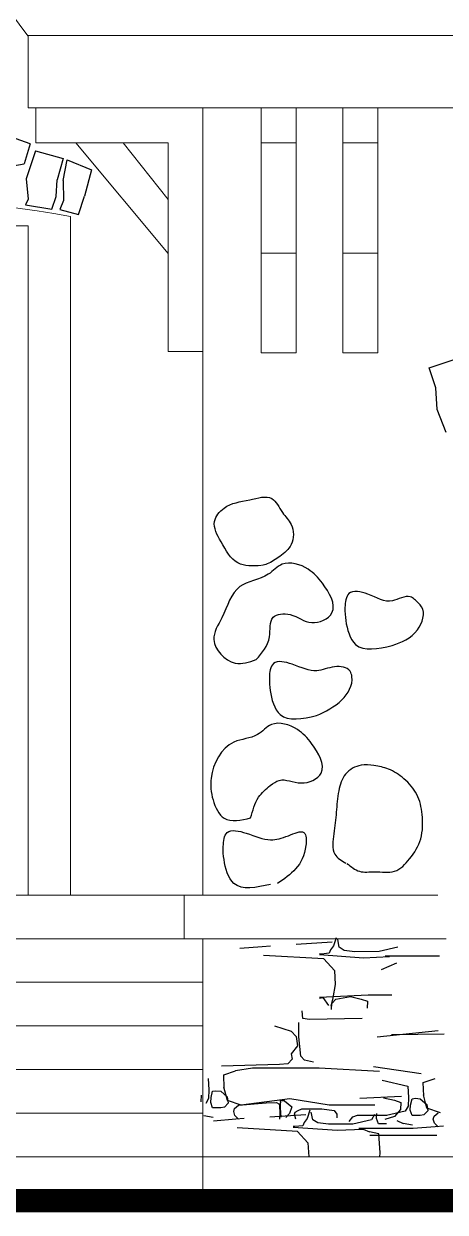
# Model space of a CAD drawing. Header units: millimetres. Extents: x 85048 to 158814, y 1395 to 38919.
# Drawn here: x 96549 to 97995, y 23374 to 27458 of the extents above; entities that cross this region are included whole.
import ezdxf

# ---------------------------------------------------------------- set-up
doc = ezdxf.new("R2010")
doc.units = ezdxf.units.MM
doc.layers.add('hatches', color=8, linetype='Continuous')
doc.layers.add('wall', color=5, linetype='Continuous')

msp = doc.modelspace()

# ---------------------------------------------------------------- linework, layer by layer
at = {"layer": 'hatches', "color": 252, "ltscale": 50, "true_color": 0x8f9991}
for p, q in [((96570.2, 27045.7, -1.8), (96447, 27089.5, -1.8)), ((96570.2, 27045.7, -1.8), (96549.3, 26976.4, -1.8)), ((96588.6, 27022.1, -1.8), (96556.5, 26925.7, -1.8)), ((96588.6, 27022.1, -1.8), (96683.5, 26995.6)), ((96683.5, 26995.6), (96662.5, 26922.4, -1.8)), ((96425.5, 26955.6, -1.8), (96549.3, 26976.4, -1.8)), ((96683.1, 26919.4, -1.8), (96697.4, 26990.7)), ((96697.4, 26990.7), (96780.5, 26956.1)), ((96780.5, 26956.1), (96757.1, 26865.5, -1.8)), ((96556.5, 26925.7, -1.8), (96563, 26856, -1.8)), ((96556.5, 26925.7, -1.8), (96563, 26856, -1.8)), ((96660, 26864.4, -1.8), (96662.5, 26922.4, -1.8)), ((96683.1, 26919.4, -1.8), (96684.8, 26850.6, -1.8)), ((96563, 26856, -1.8), (96554.4, 26835.5, -1.8)), ((96563, 26856, -1.8), (96554.4, 26835.5, -1.8)), ((96554.4, 26835.5, -1.8), (96645, 26820.7, -1.8)), ((96554.4, 26835.5, -1.8), (96645, 26820.7, -1.8)), ((96645, 26820.7, -1.8), (96660, 26864.4, -1.8)), ((96645, 26820.7, -1.8), (96660, 26864.4, -1.8)), ((96684.8, 26850.6, -1.8), (96672.2, 26820.3, -1.8)), ((96736.7, 26802.4, -1.8), (96757.1, 26865.5, -1.8)), ((96672.2, 26820.3, -1.8), (96736.7, 26802.4, -1.8)), ((97939.4, 26276.1), (98056.7, 26314.9)), ((97962.3, 26206.8), (97939.4, 26276.1)), ((97966.6, 26132.8), (97962.3, 26206.8)), ((97998.4, 26054.2), (97966.6, 26132.8)), ((97483.2, 24295.1, -40.8), (97607.1, 24303.2, -40.8)), ((97620.3, 24317.7, -96.8), (97611.7, 24289.6, -96.8)), ((97631, 24284.9, -96.8), (97625.8, 24311, -96.8)), ((97366.2, 24286.3, -40.8), (97290.5, 24280.4, -40.8)), ((97394.9, 24288.8, -40.8), (97366.2, 24286.3, -40.8)), ((97569.7, 24261.5, -96.8), (97563.7, 24261.9, -96.8)), ((97563.7, 24259.7, -96.8), (97714.5, 24249, -96.8)), ((97596.5, 24264.4, -96.8), (97569.7, 24261.5, -96.8)), ((97601, 24275.7, -96.8), (97596.5, 24264.4, -96.8)), ((97611.7, 24289.6, -96.8), (97601, 24275.7, -96.8)), ((97648.2, 24274.2, -96.8), (97631, 24284.9, -96.8)), ((97685, 24269.1, -96.8), (97648.2, 24274.2, -96.8)), ((97768.1, 24269.9, -96.8), (97685, 24269.1, -96.8)), ((97832.6, 24284.9, -96.8), (97768.1, 24269.9, -96.8)), ((97577.9, 24244.9, -40.8), (97371.4, 24256.8, -40.8)), ((97614.3, 24204.9, 15.2), (97577.9, 24244.9, -40.8)), ((97714.5, 24249, -96.8), (97803.7, 24252.5, -96.8)), ((97827.1, 24230.6, -44.6), (97775.4, 24206.9, 11.4)), ((97975.2, 24254.2, -44.6), (97788.9, 24254.2, -44.6)), ((97614.3, 24204.9, 15.2), (97617, 24156.9, 15.2)), ((97617, 24156.9, 15.2), (97609.6, 24111.5, 15.2)), ((97587.7, 24112.8, -96.8), (97563.7, 24112.1, -96.8)), ((97563.7, 24109.6, -96.8), (97574.8, 24111.8, -96.8)), ((97574.8, 24111.8, -96.8), (97594.1, 24085.1, -96.8)), ((97730.3, 24119.8, -96.8), (97587.7, 24112.8, -96.8)), ((97609.6, 24111.5, 15.2), (97602.8, 24082.6, 15.2)), ((97605.8, 24092.1, -96.8), (97619.5, 24107, -96.8)), ((97619.5, 24107, -96.8), (97669.4, 24115.5, -96.8)), ((97669.4, 24115.5, -96.8), (97706.1, 24107, -96.8)), ((97706.1, 24107, -96.8), (97728, 24099, -96.8)), ((97728, 24099, -96.8), (97727, 24075.6, -96.8)), ((97812, 24120.6, -96.8), (97730.3, 24119.8, -96.8)), ((97506.6, 24039.9, 15.2), (97503.8, 24065.9, 15.2)), ((97604.3, 24071.1, -96.8), (97605.8, 24092.1, -96.8)), ((97409, 24015.1, -40.8), (97465.6, 23996.2, -40.8)), ((97492.7, 23977, -40.8), (97492.9, 24025.8, -40.8)), ((97529.4, 24037.1, 15.2), (97506.6, 24039.9, 15.2)), ((97710.3, 24039.9, 15.2), (97529.4, 24037.1, 15.2)), ((97465.6, 23996.2, -40.8), (97482.7, 23978.4, -40.8)), ((97482.7, 23978.4, -40.8), (97488.1, 23946.2, -40.8)), ((97499.2, 23911.1, -40.8), (97492.7, 23977, -40.8)), ((97970.9, 23998.1, -96.8), (97760.9, 23976.1, -96.8)), ((97991, 23986.5, 11.4), (97810.2, 23983.7, 11.4)), ((97488.1, 23946.2, -40.8), (97465.6, 23918.2, -40.8)), ((97470, 23899.7, -40.8), (97454.7, 23884.2, -40.8)), ((97465.6, 23918.2, -40.8), (97470, 23899.7, -40.8)), ((97511.9, 23897.2, -40.8), (97499.2, 23911.1, -40.8)), ((97542.9, 23890.5, -40.8), (97511.9, 23897.2, -40.8)), ((97425.9, 23881.7, -40.8), (97227.1, 23875.8, -40.8)), ((97234.6, 23846.8, -96.8), (97275.2, 23859.9, -96.8)), ((97333.4, 23869.7, -152.8), (97275.2, 23859.9, -96.8)), ((97562.2, 23869.7, -152.8), (97333.4, 23869.7, -152.8)), ((97454.7, 23884.2, -40.8), (97425.9, 23881.7, -40.8)), ((97768.7, 23857.8, -152.8), (97562.2, 23869.7, -152.8)), ((97911.7, 23849.6, -44.6), (97748.6, 23873.5, -44.6)), ((97181.3, 23833.7, -96.8), (97184, 23794.6, -96.8)), ((97236.4, 23800.6, -96.8), (97234.6, 23846.8, -96.8)), ((97778.1, 23828.4, -100.6), (97866, 23807.5, -100.6)), ((97919.3, 23820.6, -100.6), (97959.8, 23833.7, -100.6)), ((97921.1, 23774.4, -100.6), (97919.3, 23820.6, -100.6)), ((97157.4, 23777.1, 15.2), (97156.4, 23753.7, 15.2)), ((97184, 23794.6, -96.8), (97182.7, 23765.1, -96.8)), ((97191.4, 23768.6, -96.8), (97196.5, 23790.5, -96.8)), ((97196.5, 23790.5, -96.8), (97208.1, 23792, -96.8)), ((97208.1, 23792, -96.8), (97224.2, 23790.5, -96.8)), ((97224.2, 23790.5, -96.8), (97247, 23770.8, -96.8)), ((97247.6, 23758.5, -96.8), (97235.5, 23804.2, -96.8)), ((97247, 23770.8, -96.8), (97250.2, 23749.3, -96.8)), ((97844.3, 23771.8, 11.4), (97701.7, 23764.8, 11.4)), ((97866, 23807.5, -100.6), (97868.6, 23768.4, -100.6)), ((97932.2, 23732.3, -100.6), (97920.1, 23778, -100.6)), ((97182.7, 23765.1, -96.8), (97173.1, 23747.6, -96.8)), ((97190.3, 23751.4, -96.8), (97191.4, 23768.6, -96.8)), ((97196.5, 23733.4, -96.8), (97190.3, 23751.4, -96.8)), ((97224.2, 23733.4, -96.8), (97196.5, 23733.4, -96.8)), ((97237.3, 23735.1, -96.8), (97224.2, 23733.4, -96.8)), ((97250.2, 23749.3, -96.8), (97237.3, 23735.1, -96.8)), ((97294.4, 23742.4, -96.8), (97247.6, 23758.5, -96.8)), ((97269.3, 23720, -96.8), (97272, 23730.7, -96.8)), ((97272, 23730.7, -96.8), (97285.6, 23742.4, -96.8)), ((97285.6, 23742.4, -96.8), (97380.1, 23750.3, -96.8)), ((97461, 23764.3, -96.8), (97294.4, 23742.4, -96.8)), ((97380.1, 23750.3, -96.8), (97415.8, 23751.9, -96.8)), ((97415.8, 23751.9, -96.8), (97424.2, 23747, -96.8)), ((97424.2, 23747, -96.8), (97425.8, 23742.4, -96.8)), ((97425.8, 23742.4, -96.8), (97427.5, 23712.1, -96.8)), ((97443.2, 23756.8, -96.8), (97428.8, 23756.6, -96.8)), ((97428.8, 23756.6, -96.8), (97429.3, 23750.3, -96.8)), ((97430, 23733.2, -96.8), (97429.3, 23750.3, -96.8)), ((97431.4, 23700.5, -96.8), (97430, 23733.2, -96.8)), ((97443.2, 23756.8, -96.8), (97468.8, 23737, -96.8)), ((97468.8, 23737, -96.8), (97460.9, 23713.9, -96.8)), ((97596.9, 23741.8, -96.8), (97461, 23764.3, -96.8)), ((97490.4, 23724.1, -96.8), (97503.2, 23729.5, -96.8)), ((97503.2, 23729.5, -96.8), (97539, 23729.8, -96.8)), ((97539, 23729.8, -96.8), (97571.8, 23729.6, -96.8)), ((97571.8, 23729.6, -96.8), (97613.1, 23724.1, -96.8)), ((97752.9, 23742.3, -96.8), (97596.9, 23741.8, -96.8)), ((97783.5, 23767.5, 11.4), (97820.2, 23758.9, 11.4)), ((97820.2, 23758.9, 11.4), (97842, 23750.9, 11.4)), ((97842, 23750.9, 11.4), (97841, 23727.5, 11.4)), ((97867.3, 23738.9, -100.6), (97857.8, 23721.4, -100.6)), ((97868.6, 23768.4, -100.6), (97867.3, 23738.9, -100.6)), ((97875, 23725.2, -100.6), (97876.1, 23742.4, -100.6)), ((97876.1, 23742.4, -100.6), (97881.1, 23764.4, -100.6)), ((97881.1, 23764.4, -100.6), (97892.7, 23765.8, -100.6)), ((97892.7, 23765.8, -100.6), (97908.8, 23764.4, -100.6)), ((97908.8, 23764.4, -100.6), (97931.6, 23744.6, -100.6)), ((97931.6, 23744.6, -100.6), (97934.8, 23723.1, -100.6)), ((97979, 23716.2, -100.6), (97932.2, 23732.3, -100.6)), ((97198.3, 23699.3, -96.8), (97166.2, 23705.4, -96.8)), ((97275.7, 23693.6, -40.8), (97200, 23687.7, -40.8)), ((97273, 23707, -96.8), (97269.3, 23720, -96.8)), ((97285.6, 23694.4, -96.8), (97273, 23707, -96.8)), ((97304.4, 23696.1, -40.8), (97275.7, 23693.6, -40.8)), ((97392.7, 23702.4, -40.8), (97516.5, 23710.5, -40.8)), ((97427.5, 23712.1, -96.8), (97425.8, 23694.4, -96.8)), ((97460.9, 23713.9, -96.8), (97448.1, 23699.7, -96.8)), ((97477.1, 23711.7, -96.8), (97480.2, 23718.5, -96.8)), ((97481.8, 23694.4, -96.8), (97477.1, 23711.7, -96.8)), ((97480.2, 23718.5, -96.8), (97490.4, 23724.1, -96.8)), ((97521.2, 23696.9, -96.8), (97510.5, 23683, -96.8)), ((97529.7, 23725, -96.8), (97521.2, 23696.9, -96.8)), ((97540.5, 23692.2, -96.8), (97535.3, 23718.3, -96.8)), ((97557.6, 23681.5, -96.8), (97540.5, 23692.2, -96.8)), ((97613.1, 23724.1, -96.8), (97622.9, 23711.4, -96.8)), ((97622.9, 23711.4, -96.8), (97623.2, 23699.2, -96.8)), ((97665, 23686.3, -96.8), (97677.8, 23702.2, -96.8)), ((97742.1, 23692.2, -96.8), (97677.6, 23677.2, -96.8)), ((97677.8, 23702.2, -96.8), (97694, 23708.3, -96.8)), ((97694, 23708.3, -96.8), (97793.9, 23708.3, -96.8)), ((97751.6, 23709.8, -96.8), (97742.1, 23692.2, -96.8)), ((97759.3, 23696.1, -96.8), (97760.4, 23713.3, -96.8)), ((97765.4, 23678, -96.8), (97759.3, 23696.1, -96.8)), ((97820.2, 23702.9, 11.4), (97787, 23692.6, 11.4)), ((97857.8, 23721.4, -100.6), (97793.3, 23706.3, -100.6)), ((97841, 23727.5, 11.4), (97820.2, 23702.9, 11.4)), ((97828.8, 23689, -100.6), (97850.8, 23679.2, -100.6)), ((97881.1, 23707.2, -100.6), (97875, 23725.2, -100.6)), ((97908.8, 23707.2, -100.6), (97881.1, 23707.2, -100.6)), ((97921.9, 23708.9, -100.6), (97908.8, 23707.2, -100.6)), ((97934.8, 23723.1, -100.6), (97921.9, 23708.9, -100.6)), ((97953.9, 23693.8, -100.6), (97956.7, 23704.6, -100.6)), ((97957.6, 23680.8, -100.6), (97953.9, 23693.8, -100.6)), ((97956.7, 23704.6, -100.6), (97970.2, 23716.2, -100.6)), ((97487.3, 23652.2, -40.8), (97280.8, 23664.1, -40.8)), ((97479.2, 23668.8, -96.8), (97473.2, 23669.2, -96.8)), ((97473.2, 23667.1, -96.8), (97624, 23656.3, -96.8)), ((97505.9, 23671.7, -96.8), (97479.2, 23668.8, -96.8)), ((97523.8, 23612.2, 15.2), (97487.3, 23652.2, -40.8)), ((97510.5, 23683, -96.8), (97505.9, 23671.7, -96.8)), ((97594.5, 23676.4, -96.8), (97557.6, 23681.5, -96.8)), ((97677.6, 23677.2, -96.8), (97594.5, 23676.4, -96.8)), ((97624, 23656.3, -96.8), (97713.1, 23659.8, -96.8)), ((97884.7, 23661.5, -44.6), (97698.4, 23661.5, -44.6)), ((97713.1, 23659.8, -96.8), (97735.2, 23650, -96.8)), ((97767.2, 23643.9, -96.8), (97735.2, 23650, -96.8)), ((97793.1, 23678, -96.8), (97765.4, 23678, -96.8)), ((97882.9, 23673.1, -100.6), (97850.8, 23679.2, -100.6)), ((97960.3, 23667.4, -44.6), (97884.7, 23661.5, -44.6)), ((97970.2, 23668.2, -100.6), (97957.6, 23680.8, -100.6)), ((97989.1, 23669.9, -44.6), (97960.3, 23667.4, -44.6)), ((97523.8, 23612.2, 15.2), (97526.5, 23564.2, 15.2)), ((97965.5, 23637.9, -44.6), (97736.6, 23637.9, -44.6)), ((97771.7, 23578.8, -96.8), (97767.2, 23643.9, -96.8)), ((97769.9, 23564.3, -96.8), (97771.7, 23578.8, -96.8))]:
    msp.add_line(p, q, dxfattribs=at)
for points in [[(97363.4, 25596.1), (97283.4, 25605.4), (97225.5, 25678.5), (97203.1, 25748.3), (97235.8, 25794.1), (97323.7, 25822.5), (97399.7, 25826.8), (97436.1, 25778.8), (97466, 25737.8), (97466.1, 25668.7), (97426.8, 25627.6), (97383.7, 25602.2), (97365.6, 25596.1)], [(97346, 25273.5), (97273.7, 25261.4), (97200.7, 25342.2), (97228.4, 25417.2), (97289.7, 25524.1), (97387.5, 25566.5), (97435.3, 25600.9), (97524.6, 25583.7), (97573.3, 25535.5), (97606, 25434), (97536.7, 25400.3), (97462.2, 25427.8), (97404.4, 25418.8), (97391.5, 25351), (97346, 25273.5)], [(97812.7, 25321.4), (97687.3, 25325.4), (97653.5, 25407.3), (97650.8, 25451.9), (97664.5, 25500), (97729.2, 25498), (97813.5, 25475.1), (97874.6, 25489.3), (97903.4, 25466.7), (97913.6, 25455.1), (97899.4, 25375.3), (97812.7, 25321.4)], [(97553.2, 25080.8), (97427.9, 25084.8), (97394, 25166.7), (97391.4, 25211.3), (97405.1, 25259.4), (97469.8, 25257.4), (97554, 25234.5), (97615.2, 25248.7), (97668.2, 25233.7), (97674.8, 25214.5), (97640, 25134.7), (97553.2, 25080.8)], [(97327.1, 24729.2), (97236.7, 24727.9), (97198.1, 24791.3), (97191.4, 24866.2), (97269.4, 24989.9), (97350.5, 25015.6), (97398.3, 25049.9), (97487.6, 25032.8), (97536.3, 24984.6), (97569, 24883.1), (97499.7, 24849.3), (97425.2, 24858.4), (97394.6, 24840.5), (97354.5, 24800.1), (97327.1, 24729.2)], [(97657.4, 24573.2), (97700.7, 24545.8), (97752.8, 24544.2), (97821, 24546), (97872.5, 24588.5), (97910.7, 24657.4), (97915.4, 24741.4), (97897.5, 24810.1), (97853.1, 24863.6), (97800, 24897.3), (97750.2, 24908.9), (97706.2, 24910.3), (97653.1, 24879.9), (97629.2, 24822.5), (97620.9, 24748.7), (97612.5, 24674.8), (97616.3, 24604.6), (97653.4, 24573.3)], [(97394.8, 24500.3), (97269.4, 24504.3), (97235.6, 24586.2), (97233, 24630.8), (97246.6, 24678.9), (97311.3, 24676.9), (97395.6, 24654), (97456.8, 24668.2), (97509.7, 24678.7), (97516.4, 24634), (97481.5, 24554.2), (97419.2, 24503.6)]]:
    msp.add_spline(points, degree=3, dxfattribs=at)
at = {"layer": 'wall', "color": 250, "linetype": 'Continuous', "lineweight": 15, "ltscale": 0.13}
for p, q in [((96562.6, 27416.9, 0.2), (96502.6, 27496.9, 0.2)), ((103562.8, 27417.6), (96562.1, 27417.6)), ((96563.5, 27169.4, 0.2), (96563.5, 27419.5, 0.2)), ((103562.8, 27169.4), (96563.5, 27169.4)), ((96590.1, 27169.4, 0.9), (96590.1, 27049.4, 0.9)), ((97163.5, 27169.4, 0.9), (97163.5, 24464.3, 0.9)), ((97363.4, 27169.4), (97363.4, 26327.6)), ((97483.4, 27169.4), (97483.4, 26327.6)), ((97643.4, 27169.4), (97643.4, 26327.6)), ((97763.4, 27169.4), (97763.4, 26327.6)), ((97043.9, 27049.4, 0.9), (96590.1, 27049.4, 0.9)), ((97043.9, 26669, 0.9), (96727.1, 27049.4, 0.9)), ((97043.9, 26854.3, 0.9), (96889.9, 27049.4, 0.9)), ((97043.9, 27049.4, 0.9), (97043.9, 26332.4, 0.9)), ((97483.4, 27049.4), (97363.4, 27049.4)), ((97763.4, 27049.4), (97643.4, 27049.4)), ((96709.1, 26796.1, -1.8), (96709.1, 24464.3, -1.8)), ((95005.1, 26764.3, -1.1), (96563.1, 26764.3, -1.1)), ((96563.1, 26764.3, -1.1), (96563.1, 24464.5, -1.1)), ((96563.1, 26764.3, -1.1), (96563.1, 24464.5, -1.1)), ((97483.4, 26669.6), (97363.4, 26669.6)), ((97763.4, 26669.6), (97643.4, 26669.6)), ((97043.9, 26332.4, 0.9), (97163.5, 26332.4, 0.9)), ((97483.4, 26327.6), (97363.4, 26327.6)), ((97763.4, 26327.6), (97643.4, 26327.6)), ((94579.1, 24464.3, 0.7), (97969.5, 24464.3, 0.7)), ((97969.5, 24464.3, 0.7), (94579.1, 24464.3, 0.7)), ((97098.5, 24314.3, 0.9), (97098.5, 24464.3, 0.9)), ((97644.3, 24314.3), (94479.1, 24314.3)), ((97998.5, 24314.3), (94579.1, 24314.3)), ((97163.5, 24314.3, 0.7), (94579.1, 24314.3, 0.7)), ((97163.5, 24314.3, 0.9), (97163.5, 23414.3, 0.9)), ((97163.5, 24164.3, 0.7), (94579.1, 24164.3, 0.7)), ((97163.5, 24014.3, 0.7), (94579.1, 24014.3, 0.7)), ((97163.5, 23864.3, 0.7), (94579.1, 23864.3, 0.7)), ((97163.5, 23714.3, 0.7), (94579.1, 23714.3, 0.7)), ((97969.5, 23564.3, 0.7), (94579.1, 23564.3, 0.7)), ((97163.5, 23564.3), (102963.7, 23564.3))]:
    msp.add_line(p, q, dxfattribs=at)
at = {"layer": 'wall', "color": 250, "linetype": 'Continuous', "lineweight": 15, "ltscale": 0.13, "const_width": 80}
msp.add_lwpolyline([(85088.2, 23414.3), (106078.4, 23414.3)], dxfattribs=at)
at = {"layer": 'wall', "color": 250, "linetype": 'Continuous', "lineweight": 15, "ltscale": 0.13}
msp.add_arc((95784.1, 21512, -1.8), 5364.4, 80.0708, 99.9292, dxfattribs=at)

doc.saveas('drawing.dxf')
